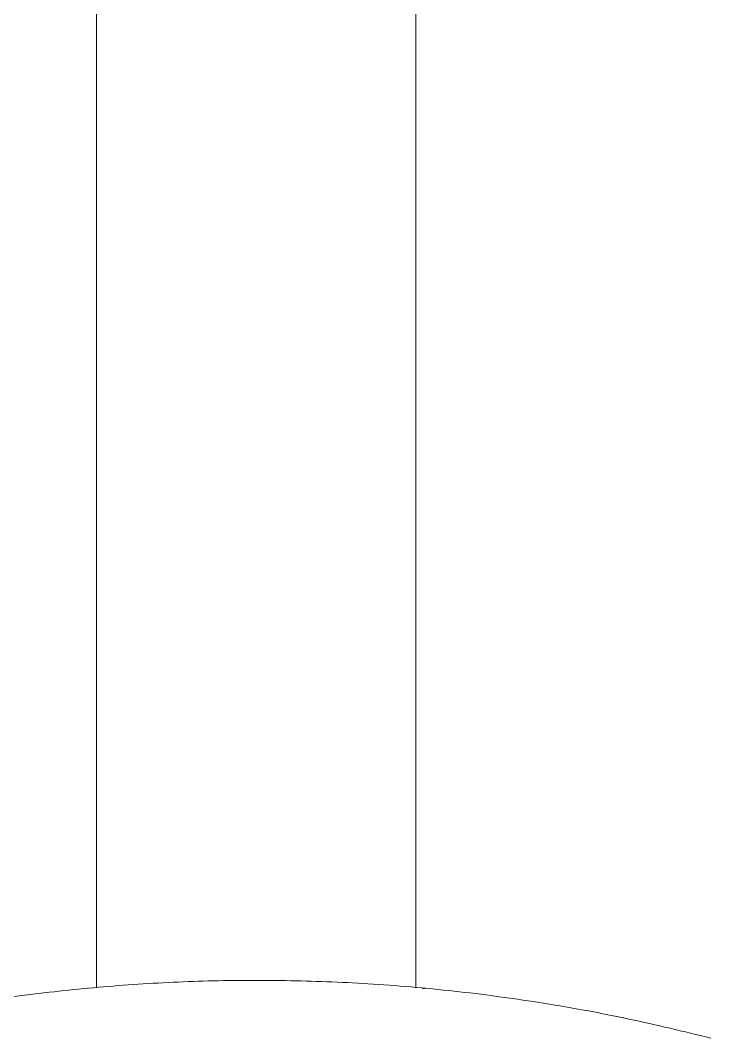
# Model space of a CAD drawing. Extents: x 3627 to 4221, y 1255 to 1675.
# Drawn here: x 4036.66 to 4046.17, y 1422.08 to 1436.06 of the extents above; entities that cross this region are included whole.
import ezdxf

# ---------------------------------------------------------------- set-up
doc = ezdxf.new("R2010")
doc.units = 0
doc.header["$LTSCALE"] = 7
doc.header["$MEASUREMENT"] = 0
doc.layers.get('0').update_dxf_attribs({"color": 2, "linetype": 'CONTINUOUS'})

msp = doc.modelspace()

# ---------------------------------------------------------------- linework, layer by layer
at = {"color": 7, "linetype": 'Continuous', "lineweight": 15}
for p, q in [((4042.114, 1422.728), (4042.114, 1513.591)), ((4037.714, 1513.559), (4037.714, 1422.729)), ((4044.864, 1422.337), (4044.991, 1422.31))]:
    msp.add_line(p, q, dxfattribs=at)
msp.add_arc((4042.241, 1422.623), 0.1, 84.8516, 113.2428, dxfattribs=at)
for points, knots in [([(4033.86, 1422.081), (4034.335, 1422.194), (4035.362, 1422.439), (4036.818, 1422.653), (4038.146, 1422.777), (4039.259, 1422.832), (4040.388, 1422.836), (4041.547, 1422.788), (4042.716, 1422.684), (4043.895, 1422.522), (4045.057, 1422.309), (4045.802, 1422.127), (4046.175, 1422.036)], [0, 0, 0, 0, 0.123236, 0.266586, 0.352864, 0.43914, 0.528055, 0.616971, 0.711123, 0.805279, 0.902636, 1, 1, 1, 1]), ([(4039.625, 1422.83), (4039.628, 1422.83), (4039.698, 1422.831), (4039.795, 1422.832), (4039.955, 1422.832), (4040.074, 1422.832), (4040.167, 1422.831), (4040.197, 1422.83), (4040.201, 1422.83), (4040.204, 1422.83)], [0, 0, 0, 0, 0.017728, 0.36259, 0.499999, 0.84486, 0.97961, 0.982272, 1, 1, 1, 1]), ([(4037.585, 1422.723), (4037.583, 1422.723), (4037.58, 1422.723), (4037.58, 1422.723), (4037.58, 1422.723)], [0, 0, 0, 0, 0.6984355, 1, 1, 1, 1])]:
    msp.add_open_spline(points, degree=3, knots=knots, dxfattribs=at)

doc.saveas('drawing.dxf')
